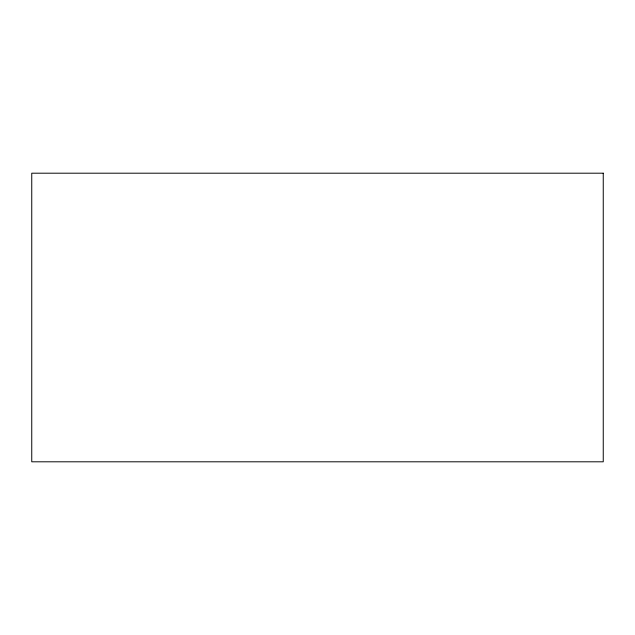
<?xml version="1.0" encoding="UTF-8"?>
<svg xmlns="http://www.w3.org/2000/svg" width="635" height="635" viewBox="0 0 635 635"><rect width="100%" height="100%" fill="white"/><g stroke="black" fill="none" stroke-linecap="round" stroke-linejoin="round"><path stroke-width="0.95" d="M603.25 173.196L31.75 173.196L31.75 461.804L603.25 461.804L603.25 173.196"/></g></svg>
